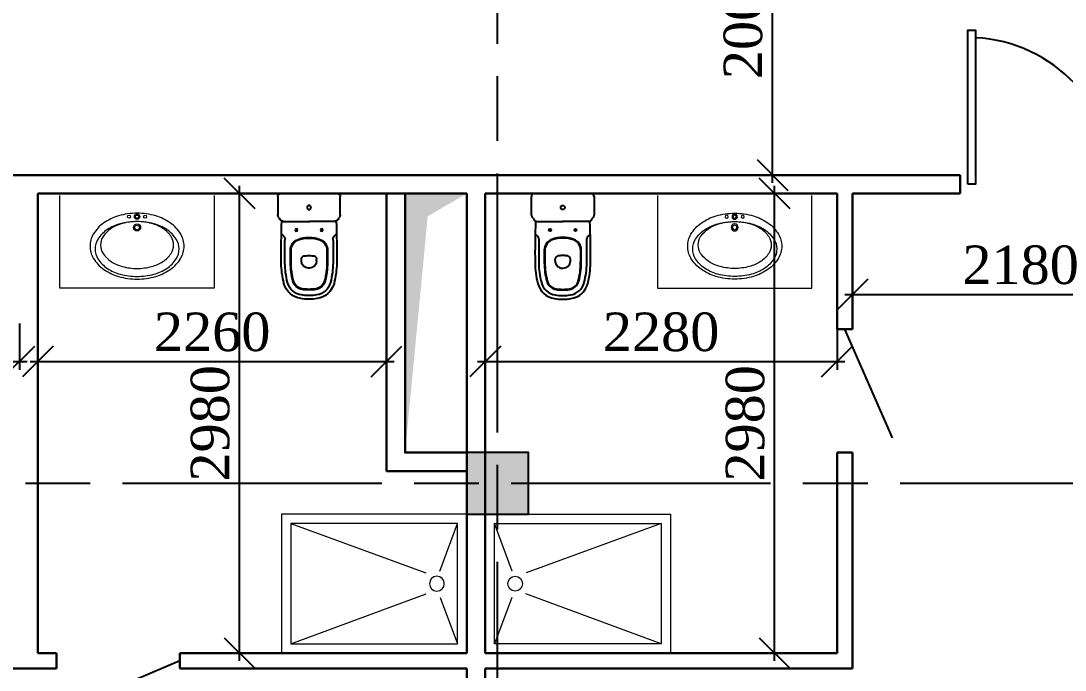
# Model space of a CAD drawing. Header units: inches. Extents: x 2870606 to 3671143, y -733551 to -473558.
# Drawn here: x 3346482 to 3353251, y -513634 to -509423 of the extents above; entities that cross this region are included whole.
import ezdxf

# ---------------------------------------------------------------- set-up
doc = ezdxf.new("R2010")
doc.units = ezdxf.units.IN
doc.header["$MEASUREMENT"] = 0
doc.linetypes.add('ACAD_ISO08W100', pattern=[36, 24, -3, 6, -3])
doc.layers.add('_0', color=7, linetype='Continuous', lineweight=25)
doc.layers.add('SANFURN', color=140, linetype='Continuous')
doc.styles.add('J~stule', font='dutch.ttf')
doc.dimstyles.new('J~style', dxfattribs={"dimscale": 100, "dimtxt": 2.5, "dimasz": 2, "dimexe": 0.55, "dimexo": 0.725, "dimtad": 1, "dimdec": 0, "dimdsep": 46, "dimtxsty": 'J~stule', "dimblk": 'OBLIQUE', "dimcen": 2, "dimdle": 0.5, "dimadec": 0, "dimazin": 0, "dimtfac": 1, "dimtdec": 0, "dimtmove": 0, "dimatfit": 3, "dimfxl": 1, "dimarcsym": 0})

# ---------------------------------------------------------------- blocks, each defined once
blk = doc.blocks.new('uouyotyolt')
at = {"layer": 'SANFURN', "lineweight": 15}
for p, q in [((2860162.5, 280610.8), (2860049, 280918.8)), ((2861129, 280918.8), (2860255.1, 280599.2)), ((2860160.6, 280439.1), (2860049, 280138.8)), ((2861129, 280138.8), (2860252.6, 280464.1))]:
    blk.add_line(p, q, dxfattribs=at)
for points in [[(2859989, 280078.8), (2859989, 280978.8), (2861189, 280978.8), (2861189, 280078.8)], [(2860049, 280138.8), (2860049, 280918.8), (2861129, 280918.8), (2861129, 280138.8)]]:
    blk.add_lwpolyline(points, close=True, dxfattribs=at)
blk.add_circle((2860182.8, 280528.8), 48, dxfattribs=at)
blk = doc.blocks.new('cu')
at = {"layer": '_0'}
for p, q in [((0, 0), (0, 186.3)), ((18.2, 200), (141, 200)), ((180, 164), (180, 0)), ((279, 158.9), (261.5, 176.4)), ((0, -2.5), (0, 0)), ((180, -2.5), (180, 0)), ((437, 47), (424.3, 47)), ((0, -5), (0, -2.5)), ((0, -191.3), (0, -5)), ((180, -2.5), (180, -5)), ((180, -169), (180, -5)), ((437, -52), (424.3, -52)), ((279, -163.9), (261.5, -181.4)), ((141, -205), (18.2, -205))]:
    blk.add_line(p, q, dxfattribs=at)
for centre, radius in [((236, 80), 7.5), ((90.2, -2.5), 13.5), ((90.2, -2.5), 13.5), ((236, -85), 7.5)]:
    blk.add_circle(centre, radius, dxfattribs=at)
for centre, radius, start, end in [((8, 186.3), 8, 155.21151, 180.00003), ((18.2, 180), 20, 90, 150.98314), ((141, 181), 19, 34.93724, 90), ((164.8, 197.6), 10, 214.93724, 253.78478), ((155, 164), 25, 23.37762, 73.78478), ((383, -5322.3), 5500, 89.29054, 92.13617), ((155, 164), 25, 360, 23.37762), ((293.1, 173), 20, 225, 270.93637), ((383, -5322.3), 5476, 89.29054, 90.93637), ((444.2, -372.6), 526, 75.46051, 89.29054), ((444.2, -372.6), 550, 75.46051, 89.29054), ((548.7, 30), 110, 8.81618, 75.46052), ((548.7, 30), 134, 8.81618, 75.46052), ((485, 0), 200, 160.01601, 180), ((367.5, 42.7), 75, 90.1648, 160.01601), ((367.5, 42.7), 71, 90.1648, 160.01601), ((383, -5322.3), 5440, 89.29054, 90.1648), ((383, -5322.3), 5436, 89.29054, 90.1648), ((444.2, -372.6), 490, 75.46051, 89.29054), ((444.2, -372.6), 486, 75.46051, 89.29054), ((548.7, 30), 70, 8.81618, 75.46052), ((548.7, 30), 74, 8.81618, 75.46052), ((485, 0), 200, 180, 180.71622), ((485, 0), 196, 160.01601, 180), ((485, 0), 196, 180, 180.73083), ((582, 0), 180, 170.28485, 180), ((424.3, 27), 20, 90, 170.28485), ((437, 0), 47, 0, 90), ((437, 0), 47, 356.95091, 0), ((355, 0), 266, 0, 8.81618), ((355, 0), 266, 359.4615, 0), ((355, 0), 270, 0, 8.81618), ((355, 0), 270, 359.46948, 0), ((355, 0), 306, 0, 8.81618), ((355, 0), 306, 359.53189, 0), ((355, 0), 330, 0, 8.81618), ((485, -5), 200, 179.28378, 180), ((485, -5), 200, 180, 199.98399), ((485, -5), 196, 179.26917, 180), ((485, -5), 196, 180, 199.98399), ((582, 0), 180, 180, 180.7958), ((582, -5), 180, 179.2042, 180), ((582, -5), 180, 180, 189.71515), ((424.3, -32), 20, 189.71515, 270), ((437, -5), 47, 270, 0), ((437, -5), 47, 0, 3.04909), ((548.7, -35), 70, 284.53948, 351.18382), ((548.7, -35), 74, 284.53948, 351.18382), ((548.7, -35), 110, 284.53948, 351.18382), ((548.7, -35), 134, 284.53948, 351.18382), ((355, -5), 266, 351.18382, 0), ((355, -5), 266, 0, 0.5385), ((355, -5), 270, 351.18382, 0), ((355, -5), 270, 0, 0.53052), ((355, -5), 306, 351.18382, 0), ((355, -5), 306, 0, 0.46811), ((355, -5), 330, 351.18382, 0), ((355, 0), 330, 359.56594, 0), ((355, -5), 330, 0, 0.43406), ((367.5, -47.7), 75, 199.98399, 269.8352), ((367.5, -47.7), 71, 199.98399, 269.8352), ((383, 5317.3), 5436, 269.8352, 270.70946), ((383, 5317.3), 5440, 269.8352, 270.70946), ((444.2, 367.6), 486, 270.70946, 284.53949), ((444.2, 367.6), 490, 270.70946, 284.53949), ((8, -191.3), 8, 179.99997, 204.78849), ((18.2, -185), 20, 209.01686, 270), ((141, -186), 19, 270, 325.06276), ((164.8, -202.6), 10, 106.21522, 145.06276), ((155, -169), 25, 286.21522, 336.62238), ((155, -169), 25, 336.62238, 0), ((383, 5317.3), 5500, 267.86383, 270.70946), ((293.1, -178), 20, 89.06363, 135), ((383, 5317.3), 5476, 269.06363, 270.70946), ((444.2, 367.6), 526, 270.70946, 284.53949), ((444.2, 367.6), 550, 270.70946, 284.53949)]:
    blk.add_arc(centre, radius, start, end, dxfattribs=at)
blk = doc.blocks.new('ITYIR6')
at = {"lineweight": 13, "elevation": -58.9}
blk.add_lwpolyline([(2899772.1, 225462.1), (2899772.1, 224862.1), (2898772.1, 224862.1), (2898772.1, 225462.1)], dxfattribs=at)
at = {"lineweight": 13}
for centre, radius in [((2899219.9, 225324.7, -58.9), 9.72), ((2899272.1, 225324.7, -58.9), 17.3), ((2899272.1, 225324.7, -58.9), 10.5), ((2899324.1, 225324.7, -58.9), 9.72), ((2899272.1, 225255.3, -58.9), 23.1), ((2899272.1, 225255.3, -58.9), 14.7)]:
    blk.add_circle(centre, radius, dxfattribs=at)
for centre, radius, start, end in [((2899240.6, 225021.4, -58.9), 321.1, 106.16225, 124.97931), ((2899272.1, 224912.8, -58.9), 434.2, 90, 106.16225), ((2899272.1, 224912.8, -58.9), 434.2, 73.83775, 90), ((2899303.6, 225021.4, -58.9), 321.1, 55.02069, 73.83775), ((2899192.5, 225090.2, -58.9), 237.1, 124.97931, 149.37391), ((2899240.4, 224994.9, -58.9), 294.2, 105.14659, 123.16508), ((2899243.9, 225032.2, -58.9), 257.5, 104.90006, 122.71568), ((2899272.1, 224878, -58.9), 415.4, 90, 105.14659), ((2899272.1, 224926.1, -58.9), 367.3, 90, 104.90006), ((2899272.1, 224926.1, -58.9), 367.3, 75.09994, 90), ((2899272.1, 224878, -58.9), 415.4, 74.85341, 90), ((2899300.3, 225032.2, -58.9), 257.5, 57.28432, 75.09994), ((2899303.7, 224994.9, -58.9), 294.2, 56.83492, 74.85341), ((2899351.7, 225090.2, -58.9), 237.1, 30.62609, 55.02069), ((2899119, 225133.7, -58.9), 151.8, 149.37391, 180), ((2899192.1, 225068.8, -58.9), 205.9, 123.16508, 147.63235), ((2899135.5, 225141.3, -58.9), 100.1, 147.18544, 180), ((2899200.8, 225099.1, -58.9), 177.9, 122.71568, 147.18544), ((2899343.3, 225099.1, -58.9), 177.9, 32.81456, 57.28432), ((2899352, 225068.8, -58.9), 205.9, 32.36765, 56.83492), ((2899408.7, 225141.3, -58.9), 100.1, 0, 32.81456), ((2899425.1, 225133.7, -58.9), 151.8, 0, 30.62609), ((2899119, 225133.7, -58.9), 151.8, 180, 210.62609), ((2899118.7, 225115.4, -58.9), 119, 147.63235, 180), ((2899135.5, 225141.3, -58.9), 100.1, 180, 212.81456), ((2899408.7, 225141.3, -58.9), 100.1, 327.18544, 0), ((2899425.4, 225115.4, -58.9), 119, 0, 32.36765), ((2899425.1, 225133.7, -58.9), 151.8, 329.37391, 0), ((2899192.5, 225177.2, -58.9), 237.1, 210.62609, 235.02069), ((2899118.7, 225115.4, -58.9), 119, 180, 212.36765), ((2899200.8, 225183.4, -58.9), 177.9, 212.81456, 237.28432), ((2899343.3, 225183.4, -58.9), 177.9, 302.71568, 327.18544), ((2899351.7, 225177.2, -58.9), 237.1, 304.97931, 329.37391), ((2899425.4, 225115.4, -58.9), 119, 327.63235, 0), ((2899192.1, 225161.9, -58.9), 205.9, 212.36765, 236.83492), ((2899240.4, 225235.8, -58.9), 294.2, 236.83492, 254.85341), ((2899243.9, 225250.4, -58.9), 257.5, 237.28432, 255.09994), ((2899272.1, 225356.5, -58.9), 367.3, 255.09994, 270), ((2899272.1, 225356.5, -58.9), 367.3, 270, 284.90006), ((2899300.3, 225250.4, -58.9), 257.5, 284.90006, 302.71568), ((2899303.7, 225235.8, -58.9), 294.2, 285.14659, 303.16508), ((2899352, 225161.9, -58.9), 205.9, 303.16508, 327.63235), ((2899240.6, 225246, -58.9), 321.1, 235.02069, 253.83775), ((2899272.1, 225354.6, -58.9), 434.2, 253.83775, 270), ((2899272.1, 225352.7, -58.9), 415.4, 254.85341, 270), ((2899272.1, 225352.7, -58.9), 415.4, 270, 285.14659), ((2899272.1, 225354.6, -58.9), 434.2, 270, 286.16225), ((2899303.6, 225246, -58.9), 321.1, 286.16225, 304.97931)]:
    blk.add_arc(centre, radius, start, end, dxfattribs=at)
blk = doc.blocks.new('_Oblique')
at = {"color": 0, "linetype": 'ByBlock', "lineweight": -2}
blk.add_line((-0.5, -0.5), (0.5, 0.5), dxfattribs=at)
blk = doc.blocks.new('*D584')
at = {"color": 0, "lineweight": -2, "transparency": 16777216}
for p, q in [((3344492, -511385.6), (3344492, -511686.6)), ((3346472, -511385.6), (3346472, -511686.6)), ((3344442, -511631.6), (3346522, -511631.6))]:
    blk.add_line(p, q, dxfattribs=at)
at = {"layer": 'Defpoints', "color": 0, "lineweight": 35, "transparency": 16777216}
for p in [(3344492, -511313.1), (3346472, -511313.1), (3346472, -511631.6)]:
    blk.add_point(p, dxfattribs=at)
at = {"color": 0, "lineweight": -2, "transparency": 16777216, "xscale": 200, "yscale": 200, "zscale": 200, "rotation": 180}
blk.add_blockref('_Oblique', (3344492, -511631.6), dxfattribs=at)
at = {"color": 0, "lineweight": -2, "transparency": 16777216, "xscale": 200, "yscale": 200, "zscale": 200}
blk.add_blockref('_Oblique', (3346472, -511631.6), dxfattribs=at)
at = {"color": 0, "transparency": 16777216, "insert": (3345482, -511440.6), "char_height": 250, "attachment_point": 5, "style": 'J~stule'}
blk.add_mtext('1980', dxfattribs=at)
blk = doc.blocks.new('*D585')
at = {"color": 0, "lineweight": -2, "transparency": 16777216}
for p, q in [((3346592, -511431), (3346592, -511686.6)), ((3348852, -511431), (3348852, -511686.6)), ((3346542, -511631.6), (3348902, -511631.6))]:
    blk.add_line(p, q, dxfattribs=at)
at = {"layer": 'Defpoints', "color": 0, "lineweight": 35, "transparency": 16777216}
for p in [(3346592, -511358.5), (3348852, -511358.5), (3348852, -511631.6)]:
    blk.add_point(p, dxfattribs=at)
at = {"color": 0, "lineweight": -2, "transparency": 16777216, "xscale": 200, "yscale": 200, "zscale": 200, "rotation": 180}
blk.add_blockref('_Oblique', (3346592, -511631.6), dxfattribs=at)
at = {"color": 0, "lineweight": -2, "transparency": 16777216, "xscale": 200, "yscale": 200, "zscale": 200}
blk.add_blockref('_Oblique', (3348852, -511631.6), dxfattribs=at)
at = {"color": 0, "transparency": 16777216, "insert": (3347722, -511441.6), "char_height": 250, "attachment_point": 5, "style": 'J~stule'}
blk.add_mtext('2260', dxfattribs=at)
blk = doc.blocks.new('*D586')
at = {"color": 0, "lineweight": -2, "transparency": 16777216}
for p, q in [((3349492, -511347.1), (3349492, -511686.6)), ((3351772, -511347.1), (3351772, -511686.6)), ((3349442, -511631.6), (3351822, -511631.6))]:
    blk.add_line(p, q, dxfattribs=at)
at = {"layer": 'Defpoints', "color": 0, "lineweight": 35, "transparency": 16777216}
for p in [(3349492, -511274.6), (3351772, -511274.6), (3351772, -511631.6)]:
    blk.add_point(p, dxfattribs=at)
at = {"color": 0, "lineweight": -2, "transparency": 16777216, "xscale": 200, "yscale": 200, "zscale": 200, "rotation": 180}
blk.add_blockref('_Oblique', (3349492, -511631.6), dxfattribs=at)
at = {"color": 0, "lineweight": -2, "transparency": 16777216, "xscale": 200, "yscale": 200, "zscale": 200}
blk.add_blockref('_Oblique', (3351772, -511631.6), dxfattribs=at)
at = {"color": 0, "transparency": 16777216, "insert": (3350632, -511441.5), "char_height": 250, "attachment_point": 5, "style": 'J~stule'}
blk.add_mtext('2280', dxfattribs=at)
blk = doc.blocks.new('*D587')
at = {"color": 0, "lineweight": -2, "transparency": 16777216}
for p, q in [((3351699.5, -510543.1), (3351312.5, -510543.1)), ((3351367.5, -513573.1), (3351367.5, -510493.1)), ((3351554.1, -513523.1), (3351312.5, -513523.1))]:
    blk.add_line(p, q, dxfattribs=at)
at = {"layer": 'Defpoints', "color": 0, "lineweight": 35, "transparency": 16777216}
for p in [(3351367.5, -510543.1), (3351772, -510543.1), (3351626.6, -513523.1)]:
    blk.add_point(p, dxfattribs=at)
at = {"color": 0, "lineweight": -2, "transparency": 16777216, "xscale": 200, "yscale": 200, "zscale": 200}
for p, rotation in [((3351367.5, -510543.1), 90), ((3351367.5, -513523.1), 270)]:
    blk.add_blockref('_Oblique', p, dxfattribs=dict(at, rotation=rotation))
at = {"color": 0, "transparency": 16777216, "insert": (3351177.3, -512033.1), "char_height": 250, "attachment_point": 5, "rotation": 90, "style": 'J~stule'}
blk.add_mtext('2980', dxfattribs=at)
blk = doc.blocks.new('*D590')
at = {"color": 0, "lineweight": -2, "transparency": 16777216}
for p, q in [((3351353.6, -510473.1), (3351353.6, -508373.1)), ((3351635.8, -508423.1), (3351298.6, -508423.1)), ((3351455.5, -510423.1), (3351298.6, -510423.1))]:
    blk.add_line(p, q, dxfattribs=at)
at = {"layer": 'Defpoints', "color": 0, "lineweight": 35, "transparency": 16777216}
for p in [(3351353.6, -508423.1), (3351708.3, -508423.1), (3351528, -510423.1)]:
    blk.add_point(p, dxfattribs=at)
at = {"color": 0, "lineweight": -2, "transparency": 16777216, "xscale": 200, "yscale": 200, "zscale": 200}
for p, rotation in [((3351353.6, -508423.1), 90), ((3351353.6, -510423.1), 270)]:
    blk.add_blockref('_Oblique', p, dxfattribs=dict(at, rotation=rotation))
at = {"color": 0, "transparency": 16777216, "insert": (3351163.6, -509423.1), "char_height": 250, "attachment_point": 5, "rotation": 90, "style": 'J~stule'}
blk.add_mtext('2000', dxfattribs=at)
blk = doc.blocks.new('*D602')
at = {"color": 0, "lineweight": -2, "transparency": 16777216}
for p, q in [((3351872, -510918.6), (3351872, -511252.7)), ((3354052, -510918.5), (3354052, -511252.7)), ((3351822, -511197.7), (3354102, -511197.7))]:
    blk.add_line(p, q, dxfattribs=at)
at = {"layer": 'Defpoints', "color": 0, "lineweight": 35, "transparency": 16777216}
for p in [(3351872, -510846.1), (3354052, -510846, 7.3), (3354052, -511197.7)]:
    blk.add_point(p, dxfattribs=at)
at = {"color": 0, "lineweight": -2, "transparency": 16777216, "xscale": 200, "yscale": 200, "zscale": 200, "rotation": 180}
blk.add_blockref('_Oblique', (3351872, -511197.7), dxfattribs=at)
at = {"color": 0, "lineweight": -2, "transparency": 16777216, "xscale": 200, "yscale": 200, "zscale": 200}
blk.add_blockref('_Oblique', (3354052, -511197.7), dxfattribs=at)
at = {"color": 0, "transparency": 16777216, "insert": (3352962, -511006.7), "char_height": 250, "attachment_point": 5, "style": 'J~stule'}
blk.add_mtext('2180', dxfattribs=at)
blk = doc.blocks.new('*D603')
at = {"color": 0, "lineweight": -2, "transparency": 16777216}
for p, q in [((3347584.5, -510543.1), (3347954.7, -510543.1)), ((3347899.7, -513573.1), (3347899.7, -510493.1)), ((3347584.5, -513523.1), (3347954.7, -513523.1))]:
    blk.add_line(p, q, dxfattribs=at)
at = {"layer": 'Defpoints', "color": 0, "lineweight": 35, "transparency": 16777216}
for p in [(3347512, -510543.1), (3347899.7, -510543.1), (3347512, -513523.1)]:
    blk.add_point(p, dxfattribs=at)
at = {"color": 0, "lineweight": -2, "transparency": 16777216, "xscale": 200, "yscale": 200, "zscale": 200}
for p, rotation in [((3347899.7, -510543.1), 90), ((3347899.7, -513523.1), 270)]:
    blk.add_blockref('_Oblique', p, dxfattribs=dict(at, rotation=rotation))
at = {"color": 0, "transparency": 16777216, "insert": (3347709.5, -512033.1), "char_height": 250, "attachment_point": 5, "rotation": 90, "style": 'J~stule'}
blk.add_mtext('2980', dxfattribs=at)

msp = doc.modelspace()

# ---------------------------------------------------------------- hatches: boundary and pattern name
h = msp.add_hatch(color=256)
h.dxf.hatch_style = 1
h.paths.add_polyline_path([(3349772.01, -512623.13), (3349772.01, -512223.13), (3349372.01, -512223.13), (3349372.01, -512623.13)])

# ---------------------------------------------------------------- linework, layer by layer
at = {"color": 252, "linetype": 'ACAD_ISO08W100', "ltscale": 70}
for p, q in [((3349572.01, -524692.02), (3349572.01, -496403.85)), ((3366460.93, -512423.13), (3300567.24, -512423.13))]:
    msp.add_line(p, q, dxfattribs=at)
at = {"lineweight": 30}
for p, q in [((3343397.19, -510423.13), (3352570.05, -510423.13)), ((3352570.05, -510423.13, 58.88), (3352570.05, -510543.13, 58.88)), ((3346592.01, -510543.13), (3348852.01, -510543.13)), ((3346592.01, -513523.09), (3346592.01, -510543.13)), ((3349372.01, -513523.13), (3349372.01, -510543.13)), ((3349492.01, -510543.13), (3351772.01, -510543.13)), ((3349492.01, -513523.13), (3349492.01, -510543.13)), ((3351772.01, -511423.12), (3351772.01, -510543.13)), ((3351872.01, -510543.13), (3352570.05, -510543.13)), ((3351872.01, -511423.12), (3351872.01, -510543.13)), ((3351872.01, -511423.12), (3351772.01, -511423.12)), ((3351772.01, -513523.09), (3351772.01, -512223.13)), ((3351872.01, -512223.13), (3351772.01, -512223.13)), ((3351872.01, -513623.09), (3351872.01, -512223.13)), ((3346592.01, -513523.09), (3346712.01, -513523.09)), ((3346712.01, -513523.09), (3346712.01, -513623.09)), ((3347512.01, -513523.09), (3349372.01, -513523.09)), ((3347512.01, -513523.09), (3347512.01, -513623.09)), ((3351772.01, -513523.09), (3349492.01, -513523.09)), ((3344492.01, -513623.09), (3346712.01, -513623.09)), ((3347512.01, -513623.09), (3349372.01, -513623.09)), ((3349372.01, -518223.13), (3349372.01, -513623.09)), ((3351872.01, -513623.09), (3349492.01, -513623.09)), ((3349492.01, -517223.06), (3349492.01, -513623.09))]:
    msp.add_line(p, q, dxfattribs=at)
at = {"color": 0}
msp.add_line((3347512.01, -513573.09), (3346771.99, -513888.09), dxfattribs=at)
at = {"elevation": 58.88}
msp.add_lwpolyline([(3352620.05, -510483.13), (3352620.05, -509483.13), (3352670.05, -509483.13), (3352670.05, -510483.13)], close=True, dxfattribs=at)
at = {"lineweight": 30}
for points in [[(3349372.01, -510543.13), (3349372.01, -512343.13), (3348852.01, -512343.13), (3348852.01, -510543.13)], [(3348972.01, -510543.13), (3348972.01, -512223.13), (3349372.01, -512223.13), (3349372.01, -510543.13)]]:
    msp.add_lwpolyline(points, close=True, dxfattribs=at)
at = {"color": 0}
msp.add_lwpolyline([(3352130.63, -512127.68), (3351822.01, -511423.12)], dxfattribs=at)
msp.add_lwpolyline([(3349372.01, -512223.13), (3349372.01, -512623.13), (3349772.01, -512623.13), (3349772.01, -512223.13)], close=True)
msp.add_arc((3352621.65, -510479.79, -58.88), 948.4, 359.798034, 87.075039)
msp.add_solid([(3348972.01, -512223.13), (3348972.01, -510543.13), (3349119.09, -510690.21), (3349372.01, -510543.13)])

# ---------------------------------------------------------------- block references
at = {"xscale": -1, "rotation": 90.00000136070172}
msp.add_blockref('cu', (3348347.01, -510543.13), dxfattribs=at)
at = {"rotation": 269.9999986392983}
msp.add_blockref('cu', (3349997.01, -510543.13), dxfattribs=at)
at = {"color": 1}
for name, p in [('ITYIR6', (447963.03, -736017.91, 58.88)), ('uouyotyolt', (489503.02, -793601.96))]:
    msp.add_blockref(name, p, dxfattribs=at)
at = {"color": 1, "xscale": -1}
for name, p in [('ITYIR6', (6250380.99, -736017.91, 58.88)), ('uouyotyolt', (6209361, -793601.96))]:
    msp.add_blockref(name, p, dxfattribs=at)

# ---------------------------------------------------------------- dimensions: what is measured, and where the dimension line sits
for base, p1, p2, picture, middle in [((3351353.59, -508423.13), (3351528.01, -510423.13), (3351708.25, -508423.13), '*D590', (3351163.57, -509423.13)), ((3347899.71, -510543.13), (3347512.01, -513523.09), (3347512.01, -510543.13), '*D603', (3347709.52, -512033.11)), ((3351367.48, -510543.13), (3351626.63, -513523.09), (3351772.01, -510543.13), '*D587', (3351177.29, -512033.11))]:
    dim = msp.add_linear_dim(base=base, p1=p1, p2=p2, angle=90, dimstyle='J~style', override={"dimdec": 1, "dimtdec": 1})
    dim.commit()
    dim.dimension.update_dxf_attribs({"geometry": picture, "text_midpoint": middle})
for base, p1, p2, picture, middle in [((3354052.01, -511197.75), (3351872.01, -510846.15), (3354052.01, -510845.97, 7.28), '*D602', (3352962.01, -511006.69)), ((3346472.01, -511631.64), (3344492.01, -511313.11), (3346472.01, -511313.11), '*D584', (3345482.01, -511440.59)), ((3348852.01, -511631.64), (3346592.01, -511358.5), (3348852.01, -511358.5), '*D585', (3347722.01, -511441.63)), ((3351772.01, -511631.64), (3349492.01, -511274.57), (3351772.01, -511274.57), '*D586', (3350632.01, -511441.45))]:
    dim = msp.add_linear_dim(base=base, p1=p1, p2=p2, dimstyle='J~style', override={"dimdec": 1, "dimtdec": 1})
    dim.commit()
    dim.dimension.update_dxf_attribs({"geometry": picture, "text_midpoint": middle})

doc.saveas('drawing.dxf')
